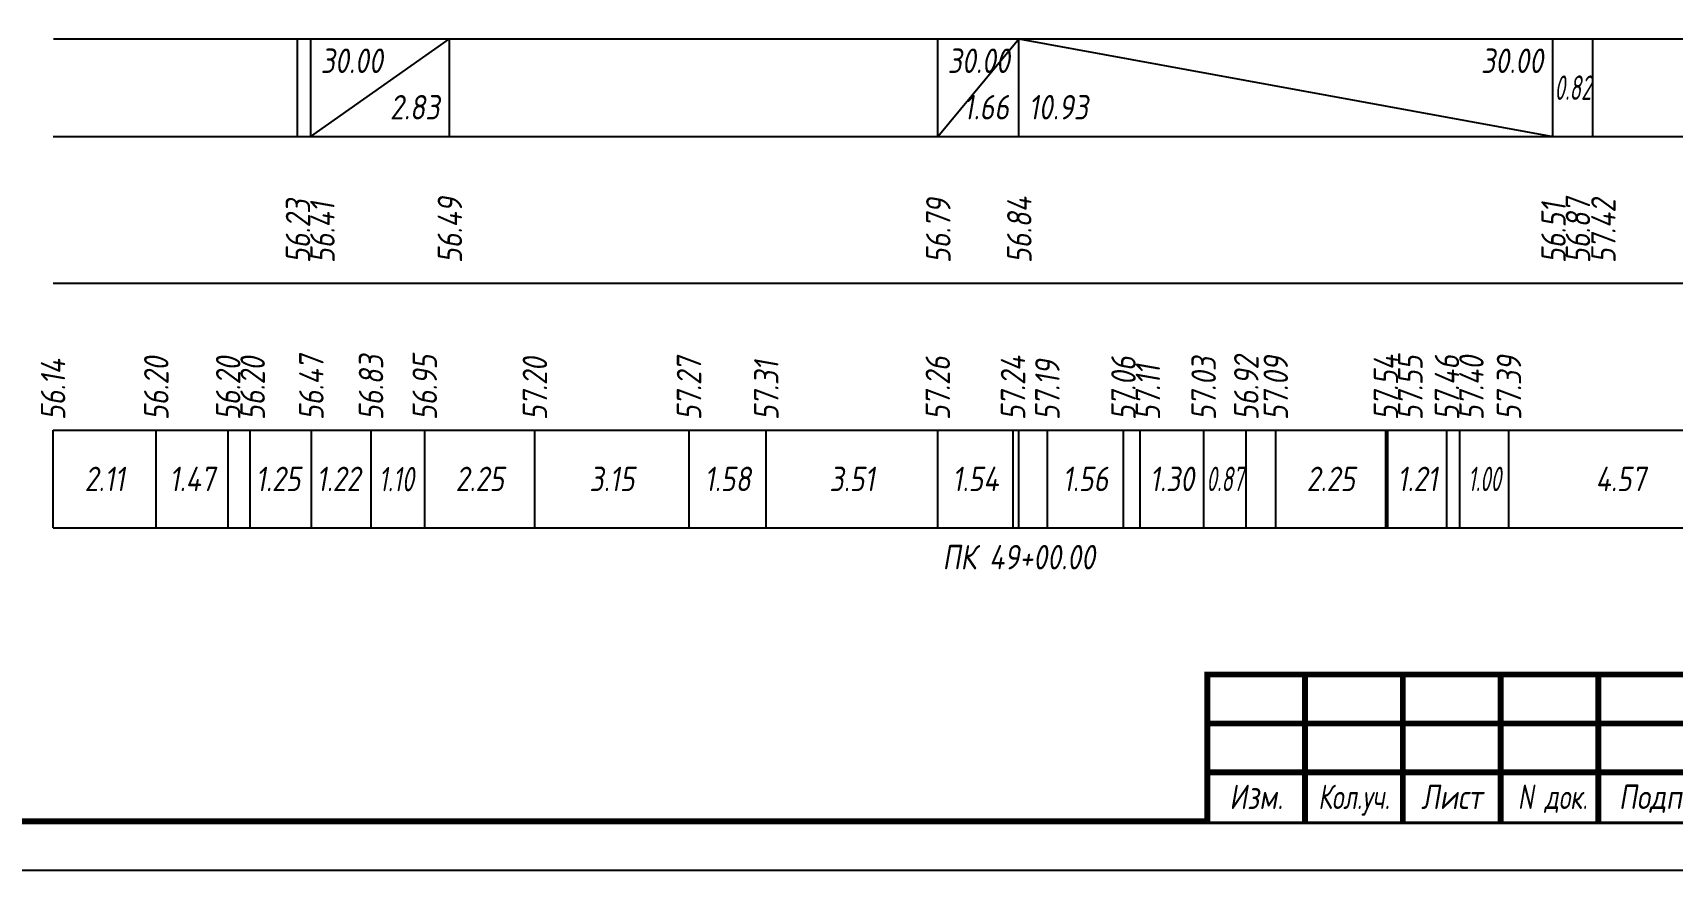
# Model space of a CAD drawing. Extents: x -717 to 1451, y -133302 to 233.
# Drawn here: x 79.8 to 247.5, y -77428.4 to -77342.8 of the extents above; entities that cross this region are included whole.
import ezdxf
from ezdxf.enums import TextEntityAlignment as Align

# ---------------------------------------------------------------- set-up
doc = ezdxf.new("R2010")
doc.units = 0
for name, color, linetype in [('Зарамочное оформление', 7, 'Continuous'), ('Код_510', 7, 'Continuous'), ('Код_516', 1, 'Continuous'), ('Подписи поперечников', 7, 'Continuous'), ('Таблица', 7, 'Continuous')]:
    doc.layers.add(name, color=color, linetype=linetype)
doc.styles.add('М', font='romand.shx', dxfattribs={"width": 0.8, "oblique": 10, "height": 2.5})

# ---------------------------------------------------------------- blocks, each defined once
blk = doc.blocks.new('Штамп')
at = {"linetype": 'Continuous'}
blk.add_wipeout([(199.95, -411.25), (384.95, -411.25), (384.95, -426.25), (199.95, -426.25)], dxfattribs=at).dxf.layer = 'Зарамочное оформление'
at = {"layer": 'Зарамочное оформление', "linetype": 'Continuous', "lineweight": -3, "const_width": 0.6, "flags": 128}
for points in [[(199.95, -426.25), (199.95, -411.25), (384.95, -411.25)], [(209.95, -411.25), (209.95, -426.25)], [(219.95, -411.25), (219.95, -426.25)], [(229.95, -411.25), (229.95, -426.25)], [(239.95, -411.25), (239.95, -426.25)], [(199.95, -416.25), (264.95, -416.25)], [(199.95, -421.25), (264.95, -421.25)]]:
    blk.add_lwpolyline(points, dxfattribs=at)
at = {"layer": 'Зарамочное оформление', "linetype": 'Continuous', "style": 'М', "oblique": 10}
for s, width, p in [('Изм.', 0.8, (204.95, -423.75)), ('Кол.уч.', 0.7, (214.95, -423.75)), ('Лист', 0.8, (224.95, -423.75)), ('N док.', 0.7, (235.28, -423.75)), ('Подпись', 0.8, (247.45, -423.75))]:
    blk.add_text(s, height=2.5, dxfattribs=dict(at, width=width)).set_placement(p, align=Align.MIDDLE_CENTER)
blk = doc.blocks.new('шифр')
blk.add_blockref('Штамп', (0, -77057))

msp = doc.modelspace()

# ---------------------------------------------------------------- linework, layer by layer
at = {"flags": 128}
msp.add_lwpolyline([(-30.054, -77428.421), (389.946, -77428.421), (389.946, -77131.421), (-30.054, -77131.421)], close=True, dxfattribs=at)
at = {"const_width": 0.6, "flags": 128}
msp.add_lwpolyline([(-10.054, -77423.421), (384.946, -77423.421), (384.946, -77136.421), (-10.054, -77136.421)], close=True, dxfattribs=at)
at = {"layer": 'Код_510'}
for p, q in [((81.884, -77393.421), (81.884, -77383.421)), ((92.444, -77393.421), (92.444, -77383.421)), ((99.8, -77393.421), (99.8, -77383.421)), ((102.051, -77393.421), (102.051, -77383.421)), ((108.306, -77393.421), (108.306, -77383.421)), ((114.411, -77393.421), (114.411, -77383.421)), ((119.902, -77393.421), (119.902, -77383.421)), ((131.175, -77393.421), (131.175, -77383.421)), ((146.936, -77393.421), (146.936, -77383.421)), ((154.842, -77393.421), (154.842, -77383.421)), ((172.384, -77393.421), (172.384, -77383.421)), ((180.078, -77393.421), (180.078, -77383.421)), ((180.669, -77393.421), (180.669, -77383.421)), ((183.592, -77393.421), (183.592, -77383.421)), ((191.375, -77393.421), (191.375, -77383.421)), ((193.093, -77393.421), (193.093, -77383.421)), ((199.579, -77393.421), (199.579, -77383.421)), ((203.938, -77393.421), (203.938, -77383.421)), ((206.953, -77393.421), (206.953, -77383.421)), ((218.222, -77393.421), (218.222, -77383.421)), ((218.428, -77393.421), (218.428, -77383.421)), ((224.465, -77393.421), (224.465, -77383.421)), ((225.795, -77393.421), (225.795, -77383.421)), ((230.809, -77393.421), (230.809, -77383.421))]:
    msp.add_line(p, q, dxfattribs=at)
at = {"layer": 'Код_516'}
for p, q in [((106.884, -77353.421), (106.884, -77343.421)), ((108.253, -77353.421), (108.253, -77343.421)), ((108.253, -77353.421), (122.419, -77343.421)), ((122.419, -77353.421), (122.419, -77343.421)), ((172.384, -77353.421), (172.384, -77343.421)), ((172.384, -77353.421), (180.669, -77343.421)), ((180.669, -77353.421), (180.669, -77343.421)), ((180.669, -77343.421), (235.31, -77353.421)), ((235.31, -77353.421), (235.31, -77343.421)), ((235.31, -77353.421), (235.31, -77343.421)), ((239.387, -77353.421), (239.387, -77343.421))]:
    msp.add_line(p, q, dxfattribs=at)
at = {"layer": 'Таблица'}
for p, q in [((81.938, -77343.421), (264.441, -77343.421)), ((81.884, -77353.421), (264.387, -77353.421)), ((81.884, -77368.421), (264.387, -77368.421)), ((81.884, -77383.421), (264.387, -77383.421)), ((81.884, -77393.421), (264.387, -77393.421))]:
    msp.add_line(p, q, dxfattribs=at)

# ---------------------------------------------------------------- texts
at = {"layer": 'Код_510', "style": 'М', "oblique": 10, "width": 0.8}
for s, p in [('56.20', (92.444, -77382.421)), ('56.20', (99.8, -77382.421)), ('56.20', (102.3, -77382.421)), ('56.47', (108.306, -77382.421)), ('56.83', (114.411, -77382.421)), ('56.95', (119.902, -77382.421)), ('57.20', (131.175, -77382.421)), ('57.27', (146.936, -77382.421)), ('57.26', (172.384, -77382.421)), ('57.24', (180.078, -77382.421)), ('57.06', (191.375, -77382.421)), ('57.03', (199.579, -77382.421)), ('56.92', (203.938, -77382.421)), ('57.09', (206.953, -77382.421)), ('57.54', (218.222, -77382.421)), ('57.55', (220.722, -77382.421)), ('57.46', (224.465, -77382.421)), ('57.40', (226.965, -77382.421)), ('57.39', (230.809, -77382.421)), ('56.14', (81.884, -77382.421)), ('57.31', (154.842, -77382.421)), ('57.19', (183.592, -77382.421)), ('57.11', (193.875, -77382.421))]:
    msp.add_text(s, height=2.5, rotation=90, dxfattribs=at).set_placement(p, align=Align.MIDDLE_LEFT)
at = {"layer": 'Код_510', "style": 'М', "oblique": 10}
for s, width, p in [('2.11', 0.8, (87.164, -77388.421)), ('1.47', 0.8, (96.122, -77388.421)), ('1.25', 0.8, (104.907, -77388.421)), ('1.22', 0.8, (111.078, -77388.421)), ('1.10', 0.7, (117.006, -77388.443)), ('2.25', 0.8, (125.538, -77388.421)), ('3.15', 0.8, (139.055, -77388.421)), ('1.58', 0.8, (150.889, -77388.421)), ('3.51', 0.8, (163.613, -77388.421)), ('1.54', 0.8, (176.231, -77388.421)), ('1.56', 0.8, (187.484, -77388.421)), ('1.30', 0.8, (196.336, -77388.421)), ('0.87', 0.6, (201.758, -77388.421)), ('2.25', 0.8, (212.588, -77388.421)), ('1.21', 0.8, (221.446, -77388.421)), ('1.00', 0.6, (228.302, -77388.421)), ('4.57', 0.8, (242.241, -77388.421))]:
    msp.add_text(s, height=2.5, dxfattribs=dict(at, width=width)).set_placement(p, align=Align.MIDDLE_CENTER)
at = {"layer": 'Код_516', "style": 'М', "oblique": 10, "width": 0.8}
for p in [(109.253, -77344.421), (173.384, -77344.421)]:
    msp.add_text('30.00', height=2.5, dxfattribs=at).set_placement(p, align=Align.TOP_LEFT)
msp.add_text('30.00', height=2.5, dxfattribs=at).set_placement((234.31, -77344.421), align=Align.TOP_RIGHT)
at = {"layer": 'Код_516', "style": 'М', "oblique": 10, "width": 0.6}
msp.add_text('0.82', height=2.5, dxfattribs=at).set_placement((237.349, -77348.421), align=Align.MIDDLE_CENTER)
at = {"layer": 'Код_516', "style": 'М', "oblique": 10, "width": 0.8}
for s, p in [('2.83', (121.419, -77352.421)), ('1.66', (179.669, -77352.421))]:
    msp.add_text(s, height=2.5, dxfattribs=at).set_placement(p, align=Align.BOTTOM_RIGHT)
msp.add_text('10.93', height=2.5, dxfattribs=at).set_placement((181.669, -77352.421), align=Align.BOTTOM_LEFT)
for s, p in [('56.23', (106.938, -77366.371)), ('56.41', (109.438, -77366.371)), ('56.49', (122.473, -77366.371)), ('56.79', (172.438, -77366.371)), ('56.84', (180.723, -77366.371)), ('56.51', (235.365, -77366.371)), ('56.87', (237.865, -77366.371)), ('57.42', (240.466, -77366.367))]:
    msp.add_text(s, height=2.5, rotation=90, dxfattribs=at).set_placement(p, align=Align.MIDDLE_LEFT)
at = {"layer": 'Подписи поперечников', "style": 'М', "oblique": 10, "width": 0.8}
msp.add_text('ПК 49+00.00', height=2.5, dxfattribs=at).set_placement((180.669, -77398.421), align=Align.BOTTOM_CENTER)

# ---------------------------------------------------------------- next in the draw order: block references
msp.add_blockref('шифр', (0, 59.829))

doc.saveas('drawing.dxf')
